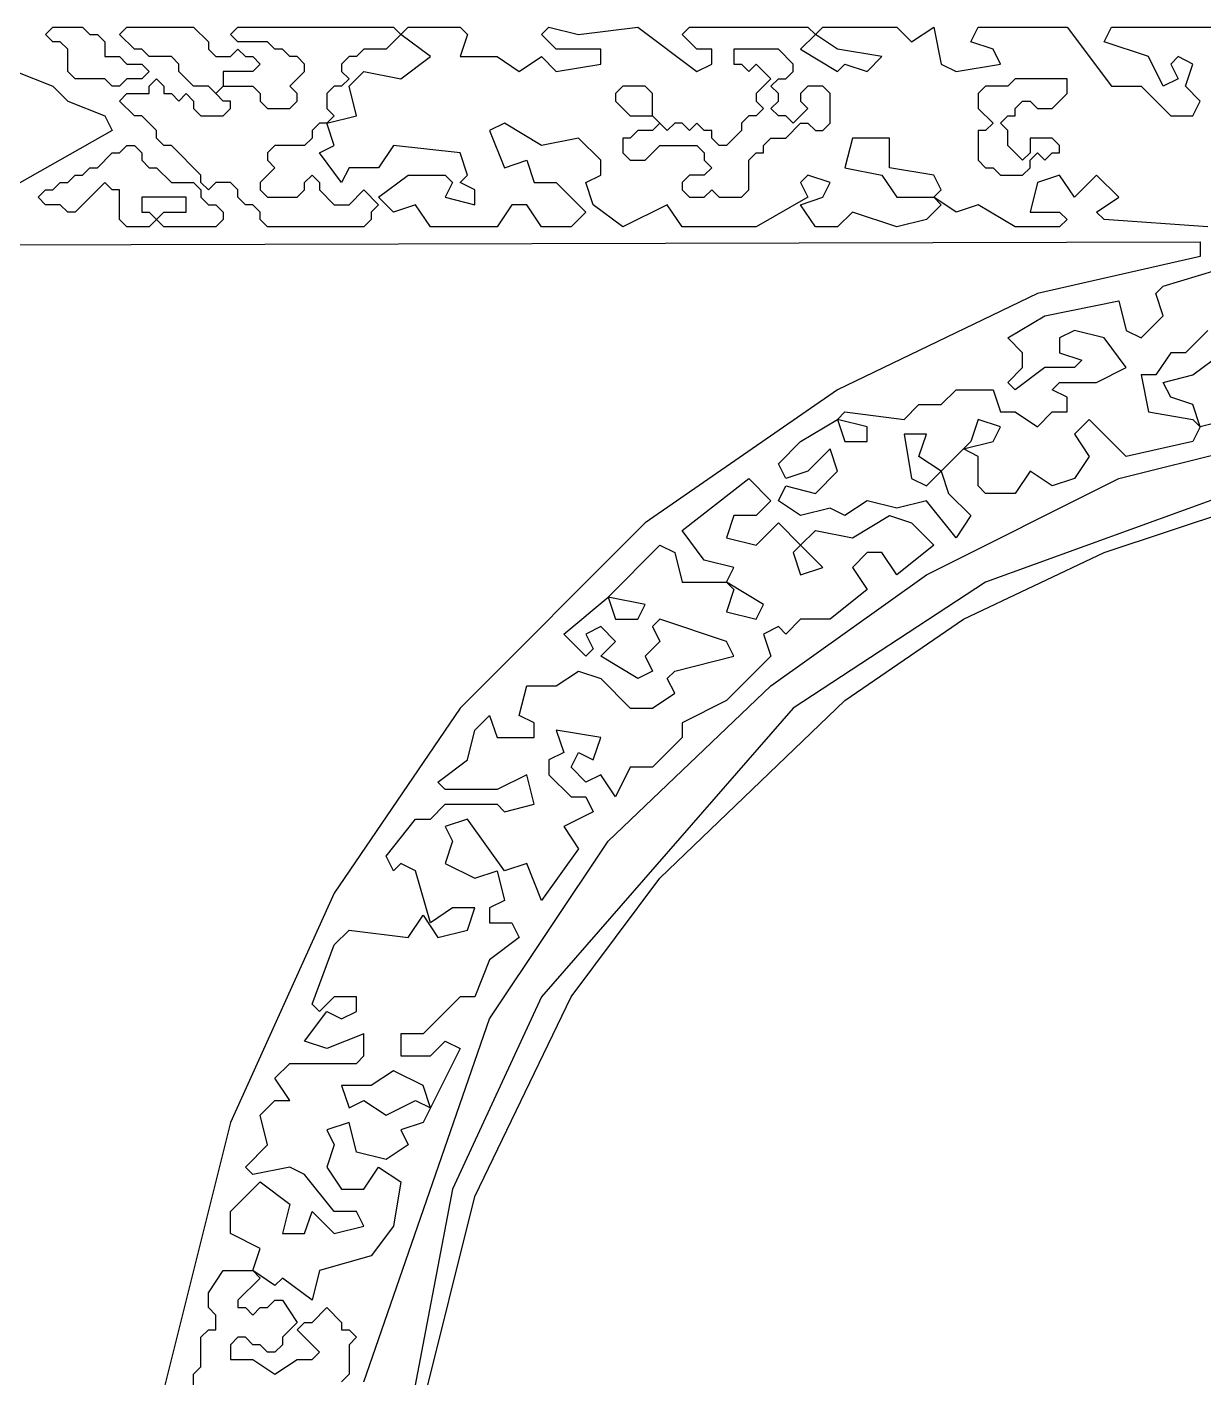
# Model space of a CAD drawing. Extents: x 17 to 323, y -435 to -5.
# Drawn here: x 78.55 to 94.45, y -90.45 to -72.2 of the extents above; entities that cross this region are included whole.
import ezdxf

# ---------------------------------------------------------------- set-up
doc = ezdxf.new("R2010")
doc.units = 0

msp = doc.modelspace()

# ---------------------------------------------------------------- linework, layer by layer
at = {"layer": 'CONTOURS'}
for p, q in [((78.8, -72.3), (78.9, -72.2)), ((78.9, -72.2), (79.3, -72.2)), ((79.3, -72.2), (79.4, -72.3)), ((79.8, -72.3), (79.9, -72.2)), ((79.9, -72.2), (80.8, -72.2)), ((80.8, -72.2), (81, -72.4)), ((81.3, -72.3), (81.4, -72.2)), ((81.4, -72.2), (83.5, -72.2)), ((83.5, -72.2), (83.6, -72.3)), ((83.6, -72.3), (83.7, -72.2)), ((83.7, -72.2), (84.4, -72.2)), ((84.4, -72.2), (84.5, -72.3)), ((85.5, -72.3), (85.6, -72.2)), ((85.6, -72.2), (86, -72.3)), ((86, -72.3), (86.8, -72.2)), ((86.8, -72.2), (87.6, -72.8)), ((87.4, -72.3), (87.5, -72.2)), ((87.5, -72.2), (89.1, -72.2)), ((89.1, -72.2), (89.2, -72.3)), ((89.2, -72.3), (89.3, -72.2)), ((89.3, -72.2), (90.3, -72.2)), ((90.3, -72.2), (90.5, -72.4)), ((90.5, -72.4), (90.8, -72.2)), ((90.8, -72.2), (90.9, -72.7)), ((91.3, -72.4), (91.4, -72.2)), ((91.4, -72.2), (92.6, -72.2)), ((92.6, -72.2), (93.2, -73)), ((93.1, -72.4), (93.2, -72.2)), ((93.2, -72.2), (94.6, -72.2)), ((78.9, -72.4), (78.8, -72.3)), ((79, -72.4), (78.9, -72.4)), ((79.1, -72.5), (79, -72.4)), ((79.4, -72.3), (79.5, -72.3)), ((79.5, -72.3), (79.6, -72.4)), ((79.6, -72.4), (79.6, -72.6)), ((80, -72.5), (79.8, -72.3)), ((81, -72.4), (81, -72.5)), ((81.4, -72.4), (81.3, -72.3)), ((81.8, -72.4), (81.4, -72.4)), ((81.9, -72.5), (81.8, -72.4)), ((83.6, -72.3), (83.4, -72.5)), ((84, -72.6), (83.6, -72.3)), ((84.5, -72.3), (84.4, -72.6)), ((85.7, -72.5), (85.5, -72.3)), ((87.6, -72.5), (87.4, -72.3)), ((89.2, -72.3), (89, -72.5)), ((89.5, -72.5), (89.2, -72.3)), ((91.6, -72.5), (91.3, -72.4)), ((93.7, -72.6), (93.1, -72.4)), ((79.1, -72.8), (79.1, -72.5)), ((79.6, -72.6), (79.8, -72.6)), ((79.8, -72.6), (79.9, -72.7)), ((80.1, -72.5), (80, -72.5)), ((80.2, -72.6), (80.1, -72.5)), ((80.5, -72.6), (80.2, -72.6)), ((80.6, -72.7), (80.5, -72.6)), ((81, -72.5), (81.1, -72.6)), ((81.1, -72.6), (81.3, -72.6)), ((81.3, -72.6), (81.4, -72.5)), ((81.4, -72.5), (81.5, -72.6)), ((81.5, -72.6), (81.6, -72.6)), ((81.6, -72.6), (81.7, -72.7)), ((82, -72.5), (81.9, -72.5)), ((82.1, -72.6), (82, -72.5)), ((82.2, -72.6), (82.1, -72.6)), ((82.3, -72.7), (82.2, -72.6)), ((82.9, -72.6), (82.8, -72.7)), ((83, -72.6), (82.9, -72.6)), ((83.1, -72.5), (83, -72.6)), ((83.4, -72.5), (83.1, -72.5)), ((83.6, -72.9), (84, -72.6)), ((84.4, -72.6), (84.9, -72.6)), ((84.9, -72.6), (85.2, -72.8)), ((85.2, -72.8), (85.5, -72.6)), ((85.5, -72.6), (85.7, -72.8)), ((86.3, -72.5), (85.7, -72.5)), ((86.3, -72.7), (86.3, -72.5)), ((87.8, -72.5), (87.6, -72.5)), ((87.8, -72.7), (87.8, -72.5)), ((88.7, -72.5), (88.1, -72.5)), ((88.1, -72.5), (88.1, -72.7)), ((88.9, -72.7), (88.7, -72.5)), ((89, -72.5), (89.5, -72.8)), ((90.1, -72.6), (89.5, -72.5)), ((89.9, -72.8), (90.1, -72.6)), ((91.7, -72.7), (91.6, -72.5)), ((93.9, -73), (93.7, -72.6)), ((94.1, -72.6), (94, -72.7)), ((94.3, -72.7), (94.1, -72.6)), ((78.4, -72.8), (78.9, -73)), ((79.2, -72.9), (79.1, -72.8)), ((79.9, -72.7), (80.1, -72.7)), ((80.1, -72.7), (80.2, -72.8)), ((80.2, -72.8), (80.1, -72.9)), ((80.6, -72.8), (80.6, -72.7)), ((80.8, -73), (80.6, -72.8)), ((81.6, -72.8), (81.2, -72.8)), ((81.2, -72.8), (81.2, -73)), ((81.7, -72.7), (81.6, -72.8)), ((82.1, -73), (82.3, -72.8)), ((82.3, -72.8), (82.3, -72.7)), ((82.8, -72.7), (82.8, -72.8)), ((82.8, -72.8), (82.9, -72.9)), ((82.9, -73), (83.1, -72.8)), ((83.1, -72.8), (83.6, -72.9)), ((85.7, -72.8), (86.3, -72.7)), ((87.6, -72.8), (87.8, -72.7)), ((88.1, -72.7), (88.2, -72.7)), ((88.2, -72.7), (88.3, -72.8)), ((88.3, -72.8), (88.4, -72.7)), ((88.4, -72.7), (88.6, -72.9)), ((88.8, -72.9), (88.9, -72.8)), ((88.9, -72.8), (88.9, -72.7)), ((89.5, -72.8), (89.6, -72.7)), ((89.6, -72.7), (89.9, -72.8)), ((90.9, -72.7), (91.1, -72.8)), ((91.1, -72.8), (91.7, -72.7)), ((94, -72.7), (94.1, -72.9)), ((94.2, -73), (94.3, -72.7)), ((78.9, -73), (79.1, -73.2)), ((79.6, -72.9), (79.2, -72.9)), ((79.7, -73), (79.6, -72.9)), ((79.8, -73), (79.7, -73)), ((79.9, -72.9), (79.8, -73)), ((80.1, -72.9), (79.9, -72.9)), ((80.2, -73), (80.3, -72.9)), ((80.2, -73.1), (80.2, -73)), ((80.3, -72.9), (80.4, -73)), ((80.4, -73), (80.4, -73.1)), ((81, -73), (80.8, -73)), ((81.1, -73.1), (81, -73)), ((81.1, -73.1), (81.2, -73)), ((81.2, -73), (81.1, -73.1)), ((81.2, -73), (81.6, -73)), ((81.6, -73), (81.7, -73.1)), ((82.2, -73.1), (82.1, -73)), ((82.7, -73), (82.6, -73.1)), ((82.8, -73), (82.7, -73)), ((82.9, -72.9), (82.8, -73)), ((83, -73.4), (82.9, -73)), ((86.6, -73), (86.5, -73.1)), ((86.9, -73), (86.6, -73)), ((87, -73.1), (86.9, -73)), ((88.6, -72.9), (88.4, -73.1)), ((88.6, -73), (88.7, -72.9)), ((88.7, -73.1), (88.6, -73)), ((88.7, -72.9), (88.8, -72.9)), ((89.1, -73), (89, -73.1)), ((89.3, -73), (89.1, -73)), ((89.4, -73.1), (89.3, -73)), ((91.5, -73), (91.4, -73.1)), ((91.8, -73), (91.5, -73)), ((91.9, -72.9), (91.8, -73)), ((92.6, -72.9), (91.9, -72.9)), ((92.6, -73.1), (92.6, -72.9)), ((93.2, -73), (93.6, -73)), ((93.6, -73), (94, -73.4)), ((94.1, -72.9), (93.9, -73)), ((94.4, -73.2), (94.2, -73)), ((79.8, -73.2), (79.9, -73.1)), ((79.9, -73.1), (80.2, -73.1)), ((80.4, -73.1), (80.5, -73.1)), ((80.5, -73.1), (80.6, -73.2)), ((80.6, -73.2), (80.7, -73.1)), ((80.7, -73.1), (80.8, -73.2)), ((81.2, -73.2), (81.1, -73.1)), ((81.7, -73.1), (81.7, -73.2)), ((82.2, -73.2), (82.2, -73.1)), ((82.6, -73.1), (82.6, -73.3)), ((86.5, -73.1), (86.5, -73.2)), ((87, -73.4), (87, -73.1)), ((88.4, -73.1), (88.4, -73.2)), ((88.7, -73.2), (88.7, -73.1)), ((89, -73.1), (89, -73.2)), ((89.4, -73.5), (89.4, -73.1)), ((91.4, -73.1), (91.4, -73.3)), ((92.4, -73.3), (92.6, -73.1)), ((79.1, -73.2), (79.6, -73.4)), ((80, -73.4), (79.8, -73.2)), ((80.8, -73.2), (80.8, -73.3)), ((80.8, -73.3), (80.9, -73.4)), ((81.3, -73.2), (81.2, -73.2)), ((81.2, -73.4), (81.3, -73.3)), ((81.3, -73.3), (81.3, -73.2)), ((81.7, -73.2), (81.8, -73.3)), ((81.8, -73.3), (82.1, -73.3)), ((82.1, -73.3), (82.2, -73.2)), ((82.6, -73.3), (82.7, -73.4)), ((86.5, -73.2), (86.7, -73.4)), ((88.4, -73.2), (88.5, -73.3)), ((88.5, -73.3), (88.4, -73.4)), ((88.6, -73.3), (88.7, -73.2)), ((88.7, -73.4), (88.6, -73.3)), ((89.1, -73.3), (88.9, -73.5)), ((89, -73.2), (89.1, -73.3)), ((91.4, -73.3), (91.6, -73.5)), ((91.9, -73.3), (92, -73.2)), ((91.9, -73.4), (91.9, -73.3)), ((92, -73.2), (92.1, -73.2)), ((92.1, -73.2), (92.2, -73.3)), ((92.2, -73.3), (92.4, -73.3)), ((94.3, -73.4), (94.4, -73.2)), ((79.6, -73.4), (79.7, -73.6)), ((80.1, -73.4), (80, -73.4)), ((80.3, -73.6), (80.1, -73.4)), ((80.9, -73.4), (81.2, -73.4)), ((82.5, -73.5), (82.4, -73.6)), ((82.6, -73.5), (82.5, -73.5)), ((82.6, -73.5), (83, -73.4)), ((82.7, -73.4), (82.6, -73.5)), ((82.7, -73.8), (82.6, -73.5)), ((85, -73.5), (84.8, -73.6)), ((85.5, -73.8), (85, -73.5)), ((86.7, -73.4), (87, -73.4)), ((87.2, -73.6), (87, -73.4)), ((87, -73.4), (87.1, -73.5)), ((87.1, -73.5), (87, -73.6)), ((87.3, -73.5), (87.2, -73.6)), ((87.4, -73.5), (87.3, -73.5)), ((87.5, -73.6), (87.4, -73.5)), ((87.6, -73.5), (87.5, -73.6)), ((87.7, -73.6), (87.6, -73.5)), ((88.3, -73.4), (88.2, -73.5)), ((88.2, -73.5), (88.2, -73.6)), ((88.4, -73.4), (88.3, -73.4)), ((88.8, -73.4), (88.7, -73.4)), ((88.9, -73.5), (88.8, -73.4)), ((88.8, -73.7), (89, -73.5)), ((89, -73.5), (89.1, -73.5)), ((89.1, -73.5), (89.2, -73.6)), ((89.3, -73.6), (89.4, -73.5)), ((91.6, -73.5), (91.5, -73.6)), ((91.7, -73.5), (91.8, -73.4)), ((91.8, -73.6), (91.7, -73.5)), ((91.8, -73.4), (91.9, -73.4)), ((94, -73.4), (94.3, -73.4)), ((79.7, -73.6), (77.4, -74.9)), ((80.3, -73.7), (80.3, -73.6)), ((80.4, -73.8), (80.3, -73.7)), ((82.4, -73.7), (82.3, -73.8)), ((82.4, -73.6), (82.4, -73.7)), ((84.8, -73.6), (85, -74.1)), ((86, -73.7), (85.5, -73.8)), ((86.3, -74), (86, -73.7)), ((86.7, -73.7), (86.6, -73.7)), ((86.6, -73.7), (86.6, -73.9)), ((86.8, -73.6), (86.7, -73.7)), ((87, -73.6), (86.8, -73.6)), ((87.8, -73.6), (87.7, -73.6)), ((87.8, -73.7), (87.8, -73.6)), ((87.9, -73.8), (87.8, -73.7)), ((88.2, -73.6), (88, -73.8)), ((88.5, -73.8), (88.6, -73.7)), ((88.6, -73.7), (88.8, -73.7)), ((89.2, -73.6), (89.3, -73.6)), ((89.7, -73.7), (89.6, -74.1)), ((90.2, -73.7), (89.7, -73.7)), ((90.2, -74.1), (90.2, -73.7)), ((91.5, -73.6), (91.4, -73.6)), ((91.4, -73.6), (91.4, -74)), ((91.8, -73.8), (91.8, -73.6)), ((92.4, -73.7), (92.1, -73.7)), ((92.1, -73.7), (92.1, -73.9)), ((92.5, -73.8), (92.4, -73.7)), ((79.5, -74.1), (79.7, -73.9)), ((79.7, -73.9), (79.8, -73.9)), ((79.8, -73.9), (79.9, -73.8)), ((79.9, -73.8), (80, -73.8)), ((80, -73.8), (80.1, -73.9)), ((80.1, -73.9), (80.1, -74)), ((80.5, -73.8), (80.4, -73.8)), ((80.9, -74.2), (80.5, -73.8)), ((81.9, -73.8), (81.8, -73.9)), ((81.8, -73.9), (81.8, -74)), ((82.3, -73.8), (81.9, -73.8)), ((82.5, -73.9), (82.7, -73.8)), ((82.8, -74.3), (82.5, -73.9)), ((83.5, -73.8), (83.3, -74.1)), ((84.4, -73.9), (83.5, -73.8)), ((84.5, -74.2), (84.4, -73.9)), ((86.6, -73.9), (86.7, -74)), ((86.9, -74), (87.1, -73.8)), ((87.1, -73.8), (87.6, -73.8)), ((87.6, -73.8), (87.7, -73.9)), ((87.7, -73.9), (87.7, -74)), ((88, -73.8), (87.9, -73.8)), ((88.3, -74), (88.4, -73.9)), ((88.4, -73.9), (88.5, -73.9)), ((88.5, -73.9), (88.5, -73.8)), ((92, -74), (91.8, -73.8)), ((92.1, -73.9), (92, -74)), ((92.1, -74), (92.2, -73.9)), ((92.2, -73.9), (92.3, -74)), ((92.3, -74), (92.4, -73.9)), ((92.4, -73.9), (92.5, -73.9)), ((92.5, -73.9), (92.5, -73.8)), ((80.1, -74), (80.2, -74.1)), ((81.8, -74), (81.9, -74.1)), ((85, -74.1), (85.3, -74)), ((85.3, -74), (85.4, -74.3)), ((86.3, -74.2), (86.3, -74)), ((86.7, -74), (86.9, -74)), ((87.7, -74), (87.8, -74.1)), ((88.3, -74.4), (88.3, -74)), ((91.4, -74), (91.5, -74.1)), ((92.1, -74.1), (92.1, -74)), ((79.1, -74.3), (79.2, -74.2)), ((79.2, -74.2), (79.3, -74.2)), ((79.3, -74.2), (79.4, -74.1)), ((79.4, -74.1), (79.5, -74.1)), ((80.2, -74.1), (80.3, -74.1)), ((80.3, -74.1), (80.5, -74.3)), ((80.9, -74.3), (80.9, -74.2)), ((81.9, -74.1), (81.7, -74.3)), ((82.3, -74.3), (82.4, -74.2)), ((82.4, -74.2), (82.5, -74.3)), ((82.9, -74.1), (82.8, -74.3)), ((83.3, -74.1), (82.9, -74.1)), ((83.3, -74.5), (83.7, -74.2)), ((83.7, -74.2), (84.2, -74.2)), ((84.2, -74.2), (84.3, -74.3)), ((84.4, -74.3), (84.5, -74.2)), ((86.1, -74.3), (86.3, -74.2)), ((87.5, -74.2), (87.4, -74.3)), ((87.7, -74.2), (87.5, -74.2)), ((87.8, -74.1), (87.7, -74.2)), ((89.1, -74.2), (89, -74.3)), ((89.4, -74.3), (89.1, -74.2)), ((89.6, -74.1), (90.1, -74.2)), ((90.1, -74.2), (90.3, -74.5)), ((90.8, -74.2), (90.2, -74.1)), ((90.9, -74.4), (90.8, -74.2)), ((91.5, -74.1), (91.6, -74.1)), ((91.6, -74.1), (91.7, -74.2)), ((91.7, -74.2), (92, -74.2)), ((92, -74.2), (92.1, -74.1)), ((92.5, -74.2), (92.2, -74.3)), ((92.7, -74.5), (92.5, -74.2)), ((93, -74.2), (92.7, -74.5)), ((93.3, -74.5), (93, -74.2)), ((78.7, -74.5), (78.8, -74.4)), ((78.8, -74.4), (78.9, -74.4)), ((78.9, -74.4), (79, -74.3)), ((79, -74.3), (79.1, -74.3)), ((79.6, -74.3), (79.2, -74.7)), ((79.7, -74.4), (79.6, -74.3)), ((79.8, -74.4), (79.7, -74.4)), ((79.8, -74.8), (79.8, -74.4)), ((80.5, -74.3), (80.8, -74.3)), ((80.8, -74.3), (80.9, -74.4)), ((81, -74.4), (80.9, -74.3)), ((80.9, -74.4), (80.9, -74.5)), ((81.1, -74.3), (81, -74.4)), ((81.3, -74.3), (81.1, -74.3)), ((81.4, -74.4), (81.3, -74.3)), ((81.4, -74.5), (81.4, -74.4)), ((81.7, -74.3), (81.7, -74.4)), ((81.7, -74.4), (81.8, -74.5)), ((82.2, -74.5), (82.3, -74.4)), ((82.3, -74.4), (82.3, -74.3)), ((82.5, -74.3), (82.5, -74.4)), ((82.5, -74.4), (82.7, -74.6)), ((82.9, -74.6), (83.1, -74.4)), ((83.1, -74.4), (83.3, -74.6)), ((84.3, -74.3), (84.2, -74.5)), ((84.6, -74.4), (84.4, -74.3)), ((84.6, -74.6), (84.6, -74.4)), ((85.4, -74.3), (85.7, -74.3)), ((85.7, -74.3), (86.1, -74.7)), ((86.2, -74.6), (86.1, -74.3)), ((87.4, -74.3), (87.4, -74.4)), ((87.4, -74.4), (87.5, -74.5)), ((87.7, -74.5), (87.8, -74.4)), ((87.8, -74.4), (87.9, -74.5)), ((88.2, -74.5), (88.3, -74.4)), ((89, -74.3), (89.1, -74.5)), ((89.3, -74.5), (89.4, -74.3)), ((90.8, -74.5), (90.9, -74.4)), ((92.2, -74.3), (92.1, -74.7)), ((78.8, -74.6), (78.7, -74.5)), ((79, -74.6), (78.8, -74.6)), ((79.1, -74.7), (79, -74.6)), ((80.7, -74.5), (80.1, -74.5)), ((80.1, -74.5), (80.1, -74.7)), ((80.7, -74.7), (80.7, -74.5)), ((80.9, -74.5), (81, -74.6)), ((81, -74.6), (81.1, -74.6)), ((81.1, -74.6), (81.2, -74.7)), ((81.5, -74.6), (81.4, -74.5)), ((81.6, -74.6), (81.5, -74.6)), ((81.7, -74.7), (81.6, -74.6)), ((81.8, -74.5), (82.2, -74.5)), ((82.7, -74.6), (82.9, -74.6)), ((83.3, -74.6), (83.2, -74.7)), ((83.5, -74.7), (83.3, -74.5)), ((83.8, -74.6), (83.5, -74.7)), ((84, -74.9), (83.8, -74.6)), ((84.2, -74.5), (84.6, -74.6)), ((85.1, -74.6), (84.9, -74.9)), ((85.3, -74.6), (85.1, -74.6)), ((85.5, -74.9), (85.3, -74.6)), ((86.6, -74.9), (86.2, -74.6)), ((87.2, -74.6), (86.6, -74.9)), ((87.4, -74.9), (87.2, -74.6)), ((87.5, -74.5), (87.7, -74.5)), ((87.9, -74.5), (88.2, -74.5)), ((89.1, -74.5), (88.4, -74.9)), ((89, -74.6), (89.3, -74.5)), ((89.2, -74.9), (89, -74.6)), ((90.3, -74.5), (90.8, -74.5)), ((90.9, -74.6), (90.7, -74.8)), ((91.1, -74.7), (90.8, -74.5)), ((90.8, -74.5), (90.9, -74.6)), ((91.4, -74.6), (91.1, -74.7)), ((91.9, -74.9), (91.4, -74.6)), ((93, -74.7), (93.3, -74.5)), ((79.2, -74.7), (79.1, -74.7)), ((79.9, -74.9), (79.8, -74.8)), ((80.1, -74.7), (80.2, -74.7)), ((80.2, -74.7), (80.3, -74.8)), ((80.3, -74.8), (80.2, -74.9)), ((80.3, -74.8), (80.4, -74.7)), ((80.4, -74.9), (80.3, -74.8)), ((80.4, -74.7), (80.7, -74.7)), ((81.2, -74.8), (81.1, -74.9)), ((81.2, -74.7), (81.2, -74.8)), ((81.7, -74.8), (81.7, -74.7)), ((81.8, -74.9), (81.7, -74.8)), ((83.2, -74.8), (83.1, -74.9)), ((83.2, -74.7), (83.2, -74.8)), ((86.1, -74.7), (85.9, -74.9)), ((89.7, -74.7), (89.5, -74.9)), ((90.3, -74.9), (89.7, -74.7)), ((90.7, -74.8), (90.3, -74.9)), ((92.1, -74.7), (92.5, -74.7)), ((92.5, -74.7), (92.6, -74.8)), ((92.6, -74.8), (92.5, -74.9)), ((93.1, -74.8), (93, -74.7)), ((94.5, -74.9), (93.1, -74.8)), ((80.2, -74.9), (79.9, -74.9)), ((81.1, -74.9), (80.4, -74.9)), ((83.1, -74.9), (81.8, -74.9)), ((84.9, -74.9), (84, -74.9)), ((85.9, -74.9), (85.5, -74.9)), ((88.4, -74.9), (87.4, -74.9)), ((89.5, -74.9), (89.2, -74.9)), ((92.5, -74.9), (91.9, -74.9)), ((56.5, -75.2), (94.4, -75.1)), ((94.4, -75.1), (94.4, -75.3)), ((94.4, -75.3), (92.2, -75.8)), ((93.9, -75.7), (94.9, -75.4)), ((93.8, -75.8), (93.9, -75.7)), ((92.2, -75.8), (89.5, -77.1)), ((92.3, -76.1), (93.3, -75.9)), ((93.3, -75.9), (93.4, -76.3)), ((93.9, -76.1), (93.8, -75.8)), ((91.8, -76.4), (92.3, -76.1)), ((93.6, -76.4), (93.9, -76.1)), ((92, -76.6), (91.8, -76.4)), ((92.7, -76.3), (92.5, -76.4)), ((92.5, -76.4), (92.5, -76.6)), ((93.1, -76.4), (92.7, -76.3)), ((93.4, -76.8), (93.1, -76.4)), ((93.4, -76.3), (93.6, -76.4)), ((94.5, -76.3), (94.2, -76.6)), ((92, -76.8), (92, -76.6)), ((92.5, -76.6), (92.8, -76.7)), ((94, -76.6), (93.8, -76.9)), ((94.2, -76.6), (94, -76.6)), ((94.3, -76.9), (94.7, -76.6)), ((91.8, -77), (92, -76.8)), ((92.3, -76.8), (91.9, -77.1)), ((92.7, -76.8), (92.3, -76.8)), ((92.8, -76.7), (92.7, -76.8)), ((93, -77), (93.4, -76.8)), ((91.9, -77.1), (91.8, -77)), ((92.4, -77.1), (92.5, -77)), ((92.5, -77), (93, -77)), ((93.8, -76.9), (93.6, -76.9)), ((93.6, -76.9), (93.7, -77.4)), ((93.9, -77), (94.3, -76.9)), ((94, -77.2), (93.9, -77)), ((89.5, -77.1), (86.9, -78.9)), ((90.9, -77.3), (91.1, -77.1)), ((91.1, -77.1), (91.6, -77.1)), ((91.6, -77.1), (91.7, -77.4)), ((92.6, -77.2), (92.4, -77.1)), ((90.4, -77.5), (90.6, -77.3)), ((90.6, -77.3), (90.9, -77.3)), ((92.6, -77.4), (92.6, -77.2)), ((94.3, -77.3), (94, -77.2)), ((94.4, -77.6), (94.3, -77.3)), ((89, -77.8), (89.5, -77.5)), ((89.5, -77.5), (89.6, -77.4)), ((89.5, -77.5), (89.6, -77.8)), ((89.9, -77.6), (89.5, -77.5)), ((89.6, -77.4), (90.4, -77.5)), ((91.4, -77.5), (91.3, -77.8)), ((91.7, -77.6), (91.4, -77.5)), ((91.7, -77.4), (91.9, -77.4)), ((91.9, -77.4), (92.2, -77.6)), ((92.2, -77.6), (92.4, -77.4)), ((92.4, -77.4), (92.6, -77.4)), ((92.9, -77.5), (92.7, -77.7)), ((93.4, -78), (92.9, -77.5)), ((93.7, -77.4), (94.3, -77.5)), ((94.3, -77.5), (94.4, -77.6)), ((94.8, -77.5), (94.4, -77.6)), ((89.9, -77.8), (89.9, -77.6)), ((90.7, -77.7), (90.4, -77.7)), ((90.4, -77.7), (90.5, -78.3)), ((90.6, -78), (90.7, -77.7)), ((91.6, -77.8), (91.7, -77.6)), ((92.7, -77.7), (92.9, -78)), ((93.3, -78.3), (95.7, -77.7)), ((94.4, -77.6), (94.3, -77.8)), ((88.7, -78.1), (89, -77.8)), ((89.4, -77.9), (89.1, -78.2)), ((89.5, -78.2), (89.4, -77.9)), ((89.6, -77.8), (89.9, -77.8)), ((91.3, -77.8), (90.9, -78.2)), ((91.2, -77.9), (91.6, -77.8)), ((91.4, -78), (91.2, -77.9)), ((94.3, -77.8), (93.4, -78)), ((88.8, -78.3), (88.7, -78.1)), ((90.9, -78.2), (90.6, -78)), ((91.4, -78.4), (91.4, -78)), ((95.9, -78.1), (91.5, -79.7)), ((92.9, -78), (92.7, -78.3)), ((89.1, -78.2), (88.8, -78.3)), ((89.2, -78.5), (89.5, -78.2)), ((90.7, -78.4), (90.9, -78.2)), ((90.9, -78.2), (91, -78.5)), ((92.1, -78.2), (91.9, -78.5)), ((92.4, -78.4), (92.1, -78.2)), ((87.4, -79), (88.3, -78.3)), ((88.3, -78.3), (88.6, -78.6)), ((88.7, -78.6), (88.8, -78.4)), ((88.8, -78.4), (89.2, -78.5)), ((90.5, -78.3), (90.7, -78.4)), ((90.7, -79.6), (93.3, -78.3)), ((91.5, -78.5), (91.4, -78.4)), ((92.7, -78.3), (92.4, -78.4)), ((93.1, -79.3), (95.8, -78.4)), ((88.6, -78.6), (88.4, -78.8)), ((89, -78.8), (88.7, -78.6)), ((89.9, -78.6), (89.6, -78.8)), ((90.3, -78.7), (89.9, -78.6)), ((90.7, -78.6), (90.3, -78.7)), ((91.1, -79.1), (90.7, -78.6)), ((91, -78.5), (91.3, -78.8)), ((91.9, -78.5), (91.5, -78.5)), ((88.1, -78.8), (88, -79.1)), ((88.4, -78.8), (88.1, -78.8)), ((89.4, -78.7), (89, -78.8)), ((89.6, -78.8), (89.4, -78.7)), ((89.7, -79.1), (90.2, -78.8)), ((90.2, -78.8), (90.5, -78.9)), ((91.3, -78.8), (91.1, -79.1)), ((86.9, -78.9), (84.4, -81.4)), ((87.7, -79.4), (87.4, -79)), ((88.4, -79.2), (88.7, -78.9)), ((88.7, -78.9), (89, -79.2)), ((89, -79.2), (89.2, -79)), ((89.2, -79), (89.7, -79.1)), ((90.5, -78.9), (90.8, -79.2)), ((86.4, -79.9), (87.1, -79.2)), ((87.1, -79.2), (87.3, -79.3)), ((88, -79.1), (88.4, -79.2)), ((89, -79.2), (88.9, -79.3)), ((89.3, -79.5), (89, -79.2)), ((90.8, -79.2), (90.3, -79.6)), ((87.3, -79.3), (87.4, -79.7)), ((88.9, -79.3), (89, -79.6)), ((89.9, -79.3), (89.7, -79.5)), ((90.1, -79.3), (89.9, -79.3)), ((90.3, -79.6), (90.1, -79.3)), ((91.2, -80.2), (93.1, -79.3)), ((88.1, -79.5), (87.7, -79.4)), ((88, -79.7), (88.1, -79.5)), ((89, -79.6), (89.3, -79.5)), ((89.7, -79.5), (89.9, -79.8)), ((87.4, -79.7), (88, -79.7)), ((88, -79.7), (88.1, -79.8)), ((88.5, -80), (88, -79.7)), ((88.6, -81.1), (90.7, -79.6)), ((91.5, -79.7), (88.9, -81.4)), ((85.8, -80.4), (86.4, -79.9)), ((86.4, -79.9), (86.5, -80.2)), ((86.9, -80), (86.4, -79.9)), ((88.1, -79.8), (88, -80.1)), ((89.9, -79.8), (89.4, -80.2)), ((86.8, -80.2), (86.9, -80)), ((88, -80.1), (88.4, -80.2)), ((88.4, -80.2), (88.5, -80)), ((86.5, -80.2), (86.8, -80.2)), ((87.1, -80.2), (87, -80.3)), ((88, -80.5), (87.1, -80.2)), ((89, -80.2), (88.8, -80.4)), ((89.4, -80.2), (89, -80.2)), ((89.6, -81.3), (91.2, -80.2)), ((86.1, -80.7), (85.8, -80.4)), ((86.3, -80.3), (86.1, -80.4)), ((86.1, -80.4), (86.2, -80.6)), ((86.5, -80.5), (86.3, -80.3)), ((87, -80.3), (87.1, -80.5)), ((88.7, -80.3), (88.5, -80.4)), ((88.5, -80.4), (88.6, -80.7)), ((88.8, -80.4), (88.7, -80.3)), ((86.2, -80.6), (86.1, -80.7)), ((86.3, -80.7), (86.5, -80.5)), ((87.1, -80.5), (86.9, -80.7)), ((88.1, -80.7), (88, -80.5)), ((86.8, -81), (86.3, -80.7)), ((86.9, -80.7), (87, -80.9)), ((87.3, -80.9), (88.1, -80.7)), ((88.6, -80.7), (88, -81.3)), ((85.7, -81.1), (86, -80.9)), ((86, -80.9), (86.3, -81)), ((86.3, -81), (86.7, -81.4)), ((87, -80.9), (86.8, -81)), ((87.2, -81), (87.3, -80.9)), ((87.3, -81.2), (87.2, -81)), ((85.2, -81.5), (85.3, -81.1)), ((85.3, -81.1), (85.7, -81.1)), ((86.4, -83.2), (88.6, -81.1)), ((87, -81.4), (87.3, -81.2)), ((87.1, -83.7), (89.6, -81.3)), ((88, -81.3), (87.4, -81.6)), ((84.4, -81.4), (82.7, -83.9)), ((84.6, -81.7), (84.8, -81.5)), ((84.8, -81.5), (84.9, -81.8)), ((85.4, -81.6), (85.2, -81.5)), ((88.9, -81.4), (85.5, -85.3)), ((86.7, -81.4), (87, -81.4)), ((84.5, -82.1), (84.6, -81.7)), ((85.4, -81.8), (85.4, -81.6)), ((86.3, -81.8), (85.7, -81.7)), ((85.7, -81.7), (85.8, -82)), ((87.4, -81.6), (87.4, -81.8)), ((84.9, -81.8), (85.4, -81.8)), ((86.2, -82.1), (86.3, -81.8)), ((87.4, -81.8), (87, -82.2)), ((84.1, -82.4), (84.5, -82.1)), ((85.8, -82), (85.6, -82.1)), ((85.6, -82.1), (85.6, -82.3)), ((85.9, -82.2), (86, -82)), ((86, -82), (86.2, -82.1)), ((85.3, -82.3), (84.9, -82.5)), ((85.4, -82.7), (85.3, -82.3)), ((85.6, -82.3), (85.9, -82.6)), ((86.1, -82.4), (85.9, -82.2)), ((86.3, -82.3), (86.1, -82.4)), ((86.5, -82.6), (86.3, -82.3)), ((86.7, -82.2), (86.5, -82.6)), ((87, -82.2), (86.7, -82.2)), ((84.2, -82.5), (84.1, -82.4)), ((84.9, -82.5), (84.2, -82.5)), ((85.9, -82.6), (86.1, -82.6)), ((86.1, -82.6), (86.2, -82.8)), ((84, -82.9), (84.2, -82.7)), ((84.2, -82.7), (84.9, -82.7)), ((84.9, -82.7), (85, -82.8)), ((85, -82.8), (85.4, -82.7)), ((86.2, -82.8), (85.8, -83)), ((83.4, -83.4), (83.8, -82.9)), ((83.8, -82.9), (84, -82.9)), ((84.5, -82.9), (84.2, -83)), ((84.2, -83), (84.3, -83.2)), ((85, -83.6), (84.5, -82.9)), ((85.8, -83), (86, -83.3)), ((84.3, -83.2), (84.2, -83.5)), ((84.8, -85.6), (86.4, -83.2)), ((83.5, -83.6), (83.4, -83.4)), ((86, -83.3), (85.5, -84)), ((83.6, -83.5), (83.5, -83.6)), ((83.8, -83.6), (83.6, -83.5)), ((84.2, -83.5), (84.6, -83.7)), ((85.3, -83.5), (85, -83.6)), ((85.5, -84), (85.3, -83.5)), ((84, -84.3), (83.8, -83.6)), ((84.6, -83.7), (84.9, -83.6)), ((84.9, -83.6), (85, -84)), ((85.9, -85.3), (87.1, -83.7)), ((82.7, -83.9), (81.3, -87)), ((84.3, -84.1), (84, -84.3)), ((84.6, -84.1), (84.3, -84.1)), ((84.5, -84.4), (84.6, -84.1)), ((85, -84), (84.8, -84.1)), ((84.8, -84.1), (84.8, -84.3)), ((83.7, -84.5), (83.9, -84.2)), ((83.9, -84.2), (84.1, -84.5)), ((84.8, -84.3), (85.1, -84.3)), ((85.1, -84.3), (85.2, -84.5)), ((82.7, -84.6), (82.9, -84.4)), ((82.9, -84.4), (83.7, -84.5)), ((84.1, -84.5), (84.5, -84.4)), ((82.4, -85.4), (82.7, -84.6)), ((85.2, -84.5), (84.8, -84.8)), ((84.8, -84.8), (84.6, -85.3)), ((82.5, -85.5), (82.4, -85.4)), ((82.7, -85.3), (82.5, -85.5)), ((83, -85.3), (82.7, -85.3)), ((83, -85.5), (83, -85.3)), ((84.4, -85.3), (83.9, -85.8)), ((85.5, -85.3), (84.3, -87.9)), ((84.6, -85.3), (84.4, -85.3)), ((84.6, -88), (85.9, -85.3)), ((82.3, -85.9), (82.6, -85.5)), ((82.6, -85.5), (82.8, -85.6)), ((82.8, -85.6), (83, -85.5)), ((83.1, -90.5), (84.8, -85.6)), ((82.6, -86), (82.3, -85.9)), ((83.1, -85.8), (82.6, -86)), ((83.1, -86.1), (83.1, -85.8)), ((83.9, -85.8), (83.6, -85.8)), ((83.6, -85.8), (83.6, -86.1)), ((84, -86.1), (84.2, -85.9)), ((84.2, -85.9), (84.4, -86)), ((83, -86.2), (83.1, -86.1)), ((83.6, -86.1), (84, -86.1)), ((84.4, -86), (84, -86.8)), ((81.9, -86.4), (82.1, -86.2)), ((82.1, -86.2), (83, -86.2)), ((83.5, -86.3), (83.2, -86.5)), ((83.9, -86.5), (83.5, -86.3)), ((82.1, -86.7), (81.9, -86.4)), ((83.2, -86.5), (82.8, -86.5)), ((82.8, -86.5), (82.9, -86.8)), ((84, -86.8), (83.9, -86.5)), ((81.7, -86.9), (81.9, -86.7)), ((81.9, -86.7), (82.1, -86.7)), ((82.9, -86.8), (83.1, -86.7)), ((83.1, -86.7), (83.4, -86.9)), ((83.4, -86.9), (83.8, -86.7)), ((83.8, -86.7), (84, -86.8)), ((84, -86.8), (83.9, -87)), ((81.3, -87), (80.3, -91)), ((81.8, -87.3), (81.7, -86.9)), ((82.9, -87), (82.6, -87.1)), ((83, -87.4), (82.9, -87)), ((83.9, -87), (83.6, -87.1)), ((82.6, -87.1), (82.7, -87.3)), ((83.6, -87.1), (83.7, -87.3)), ((81.5, -87.6), (81.8, -87.3)), ((82.7, -87.3), (82.6, -87.6)), ((83.4, -87.5), (83, -87.4)), ((83.7, -87.3), (83.4, -87.5)), ((81.6, -87.7), (81.5, -87.6)), ((82.1, -87.6), (81.6, -87.7)), ((82.3, -87.7), (82.1, -87.6)), ((82.7, -88.2), (82.3, -87.7)), ((82.6, -87.6), (82.8, -87.9)), ((83.1, -87.9), (83.3, -87.6)), ((83.3, -87.6), (83.6, -87.8)), ((81.3, -88.2), (81.7, -87.8)), ((81.7, -87.8), (82.1, -88.1)), ((82.8, -87.9), (83.1, -87.9)), ((84.3, -87.9), (83.4, -92.6)), ((83.6, -87.8), (83.5, -88.4)), ((82.1, -88.1), (82, -88.5)), ((83.9, -90.8), (84.6, -88)), ((81.3, -88.5), (81.3, -88.2)), ((82.3, -88.5), (82.4, -88.2)), ((82.4, -88.2), (82.7, -88.5)), ((83, -88.2), (82.7, -88.2)), ((83.1, -88.4), (83, -88.2)), ((81.7, -88.7), (81.3, -88.5)), ((82, -88.5), (82.3, -88.5)), ((82.7, -88.5), (83.1, -88.4)), ((83.5, -88.4), (83.2, -88.8)), ((81.6, -89), (81.7, -88.7)), ((83.2, -88.8), (82.5, -89)), ((81, -89.3), (81.2, -89)), ((81.2, -89), (81.6, -89)), ((81.6, -89), (81.7, -89.1)), ((81.9, -89.2), (81.6, -89)), ((82.5, -89), (82.4, -89.4)), ((81.7, -89.1), (81.4, -89.4)), ((82, -89.1), (81.9, -89.2)), ((82.4, -89.4), (82, -89.1)), ((81, -89.5), (81, -89.3)), ((81.4, -89.4), (81.4, -89.5)), ((81.8, -89.5), (81.9, -89.4)), ((81.9, -89.4), (82, -89.4)), ((82, -89.4), (82.2, -89.7)), ((81.1, -89.6), (81, -89.5)), ((81.1, -89.8), (81.1, -89.6)), ((81.4, -89.5), (81.5, -89.5)), ((81.5, -89.5), (81.6, -89.6)), ((81.6, -89.6), (81.7, -89.5)), ((81.7, -89.5), (81.8, -89.5)), ((82.4, -89.7), (82.6, -89.5)), ((82.6, -89.5), (82.8, -89.7)), ((82.2, -89.7), (82, -89.9)), ((82.2, -89.8), (82.3, -89.7)), ((82.3, -89.7), (82.4, -89.7)), ((82.8, -89.7), (82.8, -89.8)), ((80.9, -89.9), (81, -89.8)), ((80.9, -90.3), (80.9, -89.9)), ((81, -89.8), (81.1, -89.8)), ((81.4, -89.9), (81.3, -90)), ((81.5, -89.9), (81.4, -89.9)), ((81.6, -90), (81.5, -89.9)), ((82, -89.9), (82, -90)), ((82.5, -90.1), (82.2, -89.8)), ((82.8, -89.8), (82.9, -89.8)), ((82.9, -89.8), (83, -89.9)), ((83, -89.9), (82.9, -90)), ((81.3, -90), (81.3, -90.2)), ((81.7, -90), (81.6, -90)), ((81.8, -90.1), (81.7, -90)), ((81.9, -90.1), (81.8, -90.1)), ((82, -90), (81.9, -90.1)), ((82.4, -90.2), (82.5, -90.1)), ((82.9, -90), (82.9, -90.4)), ((80.8, -90.4), (80.9, -90.3)), ((81.3, -90.2), (81.6, -90.2)), ((81.6, -90.2), (81.9, -90.4)), ((81.9, -90.4), (82.2, -90.2)), ((82.2, -90.2), (82.4, -90.2)), ((80.8, -90.6), (80.8, -90.4)), ((82.9, -90.4), (82.8, -90.5))]:
    msp.add_line(p, q, dxfattribs=at)

doc.saveas('drawing.dxf')
